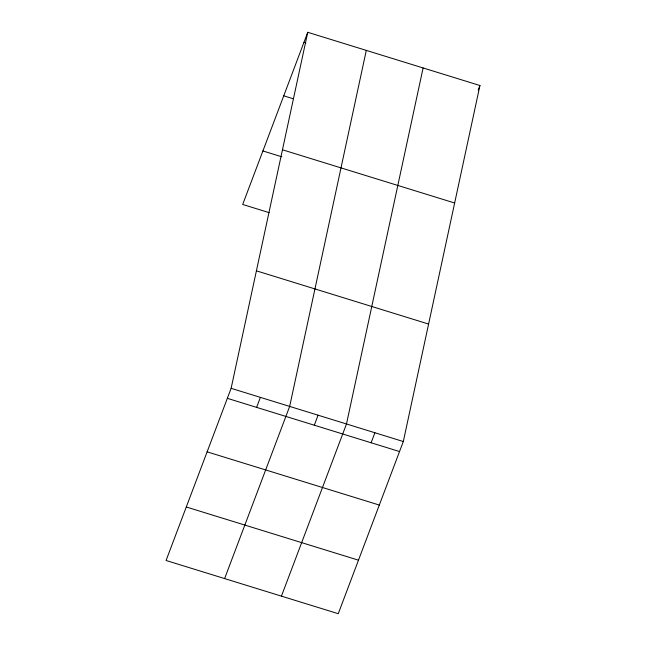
<?xml version="1.0" encoding="UTF-8"?>
<svg xmlns="http://www.w3.org/2000/svg" width="646" height="646" viewBox="0 0 646 646"><rect width="100%" height="100%" fill="white"/><g stroke="black" fill="none" stroke-linecap="round" stroke-linejoin="round"><path stroke-width="0.97" d="M231.123 388.327L307.746 32.3L479.93 85.514L403.314 441.533L338.254 613.7L166.07 560.486L231.123 388.327L403.314 441.533M366.29 50.396L289.666 406.415L224.614 578.582M423.106 67.951L346.49 423.978L281.438 596.137M307.746 32.3L242.686 204.467L269.124 212.639M256.615 407.384L260.395 397.371M314.295 425.205L318.082 415.192M478.21 90.06L479.93 85.514M371.119 442.768L374.898 432.755M303.959 42.313L305.849 42.894M283.739 95.818L293.187 98.741M282.455 149.791L454.647 202.997M262.906 150.954L281.793 156.792M256.405 270.835L428.597 324.05M227.344 398.332L399.527 451.546M207.124 451.845L379.307 505.059M186.29 506.981L358.473 560.187"/></g></svg>
